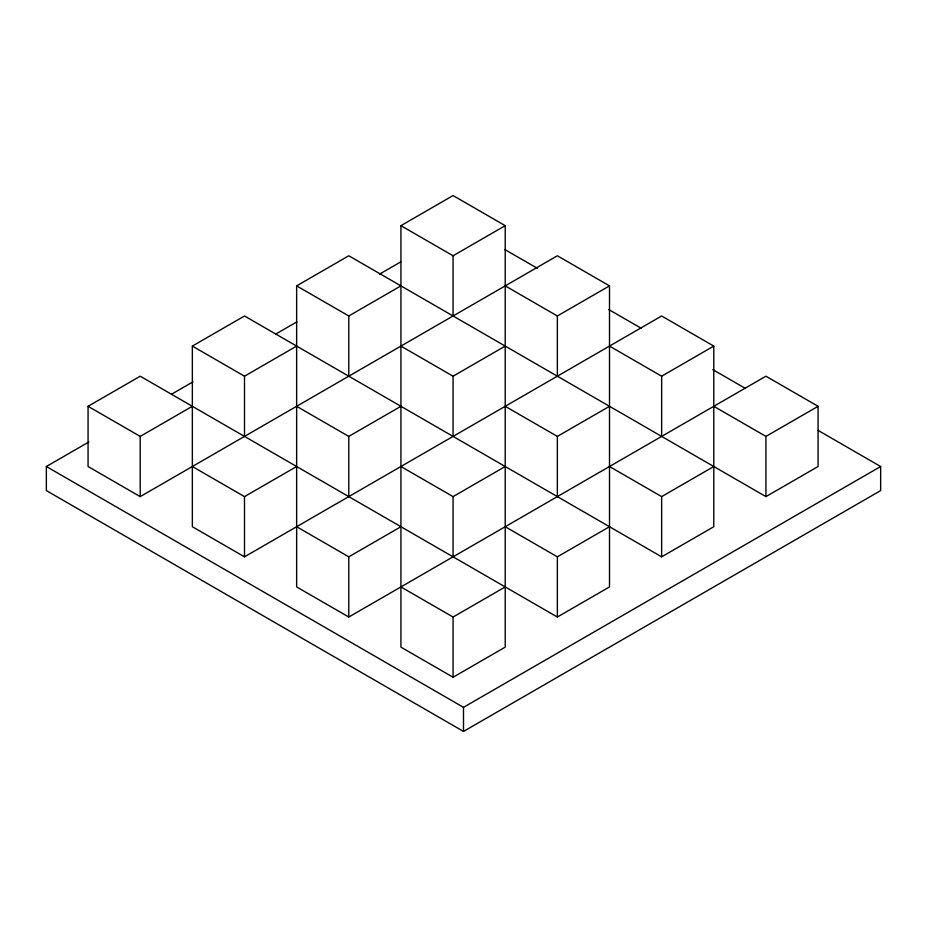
<?xml version="1.0" encoding="UTF-8"?>
<svg xmlns="http://www.w3.org/2000/svg" width="927" height="927" viewBox="0 0 927 927"><rect width="100%" height="100%" fill="white"/><g stroke="black" fill="none" stroke-linecap="round" stroke-linejoin="round"><path stroke-width="1.39" d="M88.065 406.304L140.209 376.2L557.359 617.034L609.502 586.93L609.502 285.875L557.359 255.771L140.209 496.617L88.065 466.513L88.065 406.304L140.209 436.408L192.352 406.304M192.352 346.095L244.496 315.98L661.646 556.826L713.79 526.721L713.79 346.095L661.646 315.98L244.496 556.826L192.352 526.721L192.352 346.095L244.496 376.2L296.64 346.095M296.64 285.875L348.784 255.771L765.934 496.617L818.077 466.513L818.077 406.304L765.934 376.2L348.784 617.034L296.64 586.93L296.64 285.875L348.784 315.98L400.928 285.875M400.928 225.667L453.071 195.562L505.215 225.667L505.215 647.139L453.071 677.243L400.928 647.139L400.928 225.667L453.071 255.771L505.215 225.667M818.02 430.348L880.65 466.513L880.65 490.592L463.5 731.438L46.35 490.592L46.35 466.513L88.946 441.924M171.622 394.184L192.92 381.889M275.597 334.16L296.895 321.866M379.572 274.125L400.87 261.831M192.352 466.513L244.496 496.617L296.64 466.513M296.64 406.304L348.784 436.408L400.928 406.304M400.928 346.095L453.071 376.2L505.215 346.095M505.215 285.875L557.359 315.98L609.502 285.875M296.64 526.721L348.784 556.826L400.928 526.721M400.928 466.513L453.071 496.617L505.215 466.513M505.215 406.304L557.359 436.408L609.502 406.304M609.502 346.095L661.646 376.2L713.79 346.095M400.928 586.93L453.071 617.034L505.215 586.93M505.215 526.721L557.359 556.826L609.502 526.721M609.502 466.513L661.646 496.617L713.79 466.513M713.79 406.304L765.934 436.408L818.077 406.304M46.35 466.513L463.5 707.347L880.65 466.513M504.844 249.537L537.405 268.343M608.819 309.572L641.38 328.367M712.793 369.595L745.354 388.401M765.934 436.408L765.934 496.617M661.646 376.2L661.646 436.408M661.646 496.617L661.646 556.826M557.359 315.98L557.359 376.2M557.359 436.408L557.359 496.617M557.359 556.826L557.359 617.034M463.5 707.347L463.5 731.438M453.071 255.771L453.071 315.991M453.071 376.2L453.071 436.408M453.071 496.617L453.071 556.826M453.071 617.034L453.071 677.243M348.784 315.98L348.784 376.2M348.784 436.408L348.784 496.617M348.784 556.826L348.784 617.034M244.496 376.2L244.496 436.408M244.496 496.617L244.496 556.826M140.209 436.408L140.209 496.617"/></g></svg>
